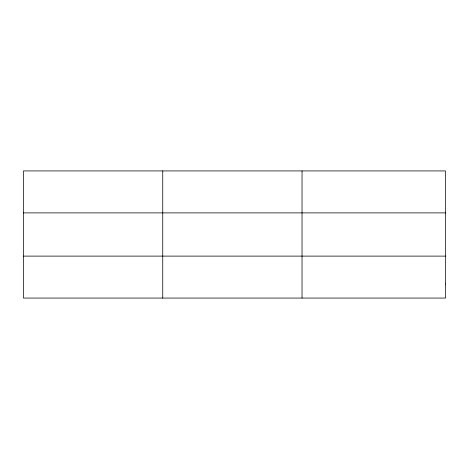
<?xml version="1.0" encoding="UTF-8"?>
<svg xmlns="http://www.w3.org/2000/svg" width="469" height="469" viewBox="0 0 469 469"><rect width="100%" height="100%" fill="white"/><g stroke="black" fill="none" stroke-linecap="round" stroke-linejoin="round"><path stroke-width="0.7" d="M162.743 170.927L162.743 298.073M302.036 170.927L302.036 298.073M23.45 212.885L445.55 212.885M23.45 256.115L445.55 256.115M445.55 284.085L445.55 298.073L23.45 298.073L23.45 170.927L445.55 170.927L445.55 284.085"/></g></svg>
